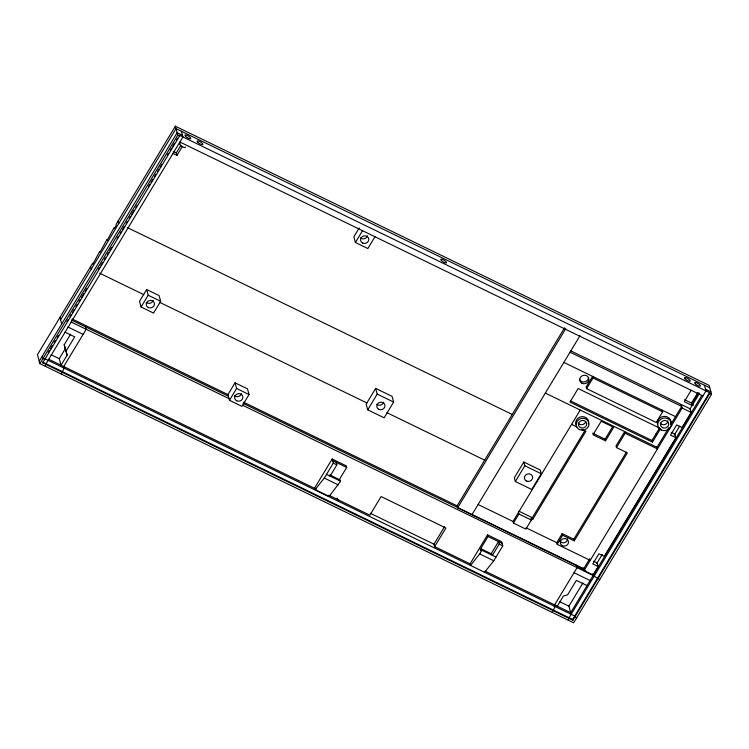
<?xml version="1.0" encoding="UTF-8"?>
<svg xmlns="http://www.w3.org/2000/svg" width="749" height="749" viewBox="0 0 749 749"><rect width="100%" height="100%" fill="white"/><g stroke="black" fill="none" stroke-linecap="round" stroke-linejoin="round"><path stroke-width="1.12" d="M175.35 126.197L116.104 224.363L116.329 225.177L114.279 228.567L114.063 227.752L107.135 240.41L106.91 239.596L100.02 252.188L99.795 251.374L92.829 264.107L92.604 263.292L37.45 354.689L39.903 363.649L573.65 622.803L711.55 394.311L709.097 385.351L175.35 126.197L177.803 135.157L39.903 363.649M60.594 319.898L176.015 128.641L709.771 387.795M39.229 361.205L177.129 132.713L182.484 135.316M48.161 352.61L49.368 350.607M50.576 348.603L52.393 345.598M54.2 342.593L55.407 340.589M57.224 337.584L58.431 335.58M66.904 321.555L68.112 319.551M69.919 316.546L71.136 314.543M72.344 312.539L74.151 309.534M75.967 306.528L77.175 304.525M78.991 301.519L80.199 299.516M81.407 297.512L83.832 293.505M85.04 291.501L86.856 288.496M98.344 269.462L99.551 267.459M100.759 265.455L102.576 262.45M104.392 259.444L105.6 257.441M107.407 254.435L108.624 252.432M109.831 250.428L111.638 247.423M117.087 238.397L118.295 236.394M120.112 233.388L121.319 231.385M122.527 229.381L124.343 226.376M126.15 223.371L127.367 221.367M129.174 218.362L130.382 216.358M131.599 214.354L134.015 210.347M135.831 207.342L137.039 205.338M148.527 186.304L149.734 184.301M150.942 182.297L152.759 179.292M154.575 176.287L155.783 174.283M157.599 171.278L158.807 169.274M160.014 167.27L161.831 164.265M167.27 155.249L168.478 153.245M170.295 150.24L171.502 148.236M172.71 146.233L174.526 143.228M176.343 140.222L177.55 138.219M42.712 362.825L179.582 136.028L179.357 135.213L709.546 392.635L709.762 393.45L572.891 620.247L42.712 362.825L42.487 362.01L572.667 619.432L572.891 620.247M45.258 366.252L46.054 363.742L182.934 136.945L181.37 131.244M173.113 153.489L176.97 155.361L176.296 152.918L180.893 145.306M176.97 155.361L182.138 146.795M64.199 344.793L65.341 348.631L59.255 358.705L61.044 365.231L67.129 355.148L64.199 344.793L70.593 334.185M65.978 351.309L74.703 336.844L64.966 332.116M63.019 367.684L86.191 329.288L85.526 326.845M61.324 374.051L64.161 368.162L63.721 366.533M146.635 289.545L139.52 301.323L141.084 307.024L153.545 313.073L160.651 301.295L159.097 295.593L146.635 289.545L148.19 295.246L141.084 307.024M227.921 394.573L235.027 382.795L247.488 388.843L249.052 394.545L241.946 406.333L229.484 400.275L227.921 394.573L72.166 318.952M229.484 400.275L236.59 388.497L235.027 382.795M359.183 227.949L353.856 236.787L355.41 242.489L367.871 248.537L374.977 236.759M355.41 242.489L362.525 230.711M338.866 480.39L346.665 467.46L346.216 465.831L332.153 459.006L314.674 487.964L315.123 489.593L329.186 496.418L340.58 481.223L340.243 480.015L329.747 474.922M375.652 388.394L366.149 404.132L367.712 409.834L384.134 417.811L393.637 402.073L392.073 396.361L375.652 388.394L377.206 394.096L367.712 409.834M315.123 489.593L324.289 478.068L333.286 463.154L332.153 459.006M330.084 476.13L336.863 464.895L336.17 462.367M470.447 564.006L434.663 546.639L433.999 544.195L444.644 526.556M564.587 327.753L457.105 505.847L457.639 507.803L583.593 568.959L589.763 558.735M457.639 507.803L565.729 328.708M434.663 546.639L445.898 528.017L381.101 496.559L369.866 515.172L328.839 495.248M471.917 514.741L580.007 335.646M523.813 462.03L514.31 477.768L515.34 481.513L531.762 489.49L541.265 473.752L540.235 469.998L523.813 462.03L524.843 465.775L515.34 481.513M484.603 572.292L493.769 560.767L502.766 545.862L501.633 541.705L487.562 534.87L470.091 563.838L470.531 565.467L479.706 553.942L481.916 550.262L481.588 549.064L492.084 554.157L492.411 555.365L499.199 544.13L498.506 541.602L490.707 554.532M487.562 534.87L488.011 536.509L480.212 549.429L480.568 550.758L481.588 549.064M586.589 388.656L593.03 377.992L592.581 376.363L586.149 387.027L586.589 388.656L656.208 422.455L662.65 411.791L662.2 410.162M580.25 410.049L513.009 521.463L513.449 523.092L525.873 529.122L531.35 520.04L530.901 518.411L532.764 519.319L585.887 431.312L581.907 429.374M513.449 523.092L518.935 514.011L518.486 512.382M532.764 519.319L532.324 517.69L584.838 430.675M605.52 440.843L613.693 427.305L601.194 421.238L593.021 434.776L605.52 440.843L605.07 439.214L612.663 426.64M562.209 533.616L562.649 535.245L574.258 540.872L573.809 539.243L562.209 533.616L556.722 542.688L557.172 544.317L590.212 560.364M557.172 544.317L562.649 535.245M616.483 447.574L625.125 433.25L624.685 431.621L616.034 445.945L616.483 447.574L627.372 452.864L574.258 540.872M573.809 539.243L626.323 452.237M652.445 442.116L660.609 428.578L578.144 388.534L569.97 402.073L652.445 442.116L651.995 440.487L659.588 427.913M553.923 606.035L577.095 567.648L576.43 565.205M552.228 612.401L555.075 606.512L554.625 604.883M557.303 606.184L563.426 596.035L567.639 594.8L576.327 580.4L587.038 585.596M691.196 390.266L684.296 401.689L692.01 405.434M668.923 427.567L657.013 447.312L545.338 393.094M670.72 424.599L681.702 406.407L570.026 352.189M593.573 561.207L597.14 562.939L598.123 566.525L593.03 574.96L584.042 570.588L682.142 408.036L681.159 404.451M571.141 614.311L568.912 606.166L582.919 582.947M693.602 405.153L691.823 404.282L691.486 403.065L697.806 392.588M691.823 404.282L698.714 392.86M596.831 563.445L602.271 554.429M674.194 435.263L679.633 426.256M689.904 409.226L699.575 393.206M671.319 432.379L674.886 434.111L675.87 437.697L604.246 556.367L598.891 553.764L592.768 563.922L598.123 566.525M570.532 350.738L690.157 408.814L691.14 412.399L682.002 427.539L676.647 424.945L670.514 435.094L675.87 437.697M701.897 395.275L570.691 612.682L485.174 571.159M568.294 620.2L569.1 617.691L705.97 390.903L704.416 385.192M572.667 619.432L709.546 392.635M705.53 389.265L710.885 391.867M177.803 135.157L179.582 136.028M709.762 393.45L711.55 394.311M179.872 142.02L702.908 395.978M173.356 151.495L176.296 152.918M684.614 399.723L691.486 403.065M682.142 408.036L691.14 412.399M563.847 362.413L675.523 416.631M593.03 377.992L662.65 411.791M570.569 400.949L651.995 440.487M625.125 433.25L657.453 448.941L656.864 446.769M592.581 433.147L605.07 439.214M571.599 424.374L576.833 426.911M127.236 227.509L512.344 414.497M377.206 394.096L393.637 402.073M524.843 465.775L541.265 473.752M148.19 295.246L160.651 301.295M99.654 273.207L143.845 294.666M159.631 302.324L366.916 402.971M386.915 412.68L484.772 460.195M519.057 511.249L532.324 517.69M518.935 514.011L531.35 520.04M478.096 504.508L513.58 521.744M526.098 527.82L557.415 543.025M236.59 388.497L249.052 394.545M243.706 402.241L458.397 506.474M71.464 320.02L228.482 396.258M243.097 403.355L584.08 568.912M576.767 566.422L585.802 570.813M71.127 321.976L229.157 398.702M242.816 405.34L593.161 575.447L592.721 573.818M599.743 579.576L594.163 576.159L593.714 574.53M67.822 326.938L83.13 334.372M574.034 572.723L590.352 580.644M332.603 460.635L346.665 467.46M488.011 536.509L502.073 543.334M333.286 463.154L336.863 464.895M499.199 544.13L502.766 545.862M326.508 474.389L340.58 481.223M481.916 550.262L495.988 557.097M324.289 478.068L338.361 484.893M479.706 553.942L493.769 560.767M51.016 354.708L59.255 358.705M559.643 601.662L568.912 606.166M370.24 513.234L433.999 544.195M48.657 359.211L316.209 489.125M576.721 617.728L574.932 616.858L574.708 616.043L44.528 358.621L44.753 359.436L42.965 358.574L42.3 356.131M337.022 498.16L338.089 499.742M656.077 433.718L656.527 435.347M583.302 567.901L584.042 570.588M118.145 220.974L118.81 223.427M90.563 266.672L91.238 269.116M59.92 317.454L61.708 323.971M65.341 348.631L67.129 355.148M185.406 147.057A3.314 0.974 31.1 0 1 181.792 146.345A3.314 0.974 31.1 0 1 180.284 143.761M383.657 402.269A4.138 3.773 -15.3 0 1 376.775 404.291M667.855 420.835A4.138 3.773 -15.3 0 1 660.187 423.091M588.461 377.646A4.644 4.241 -15.3 0 1 579.398 379.163M657.538 424.655A6.91 6.301 -15.3 0 1 664.129 416.36A6.91 6.301 -15.3 0 1 670.795 424.037M585.671 421.771A4.138 3.773 -15.3 0 1 578.144 423.035M567.62 538.887A4.138 3.773 -15.3 0 1 559.952 541.143M575.897 424.44A6.507 5.945 -15.3 0 1 582.113 416.631A6.507 5.945 -15.3 0 1 588.396 423.859M241.478 393.665A4.138 3.773 -15.3 0 1 234.596 395.687M153.077 300.405A4.138 3.773 -15.3 0 1 146.205 302.427M367.403 235.869A4.138 3.773 -15.3 0 1 360.531 237.892M526.491 481.017A4.138 3.773 -15.3 0 0 532.642 477.441A4.138 3.773 -15.3 0 0 526.463 474.445A4.138 3.773 -15.3 0 0 526.491 481.017M685.045 378.835A3.314 0.974 31.1 0 0 689.988 381.232A3.314 0.974 31.1 0 0 686.983 378.076A3.314 0.974 31.1 0 0 685.045 378.835M441.376 260.521A3.314 0.974 31.1 0 0 446.32 262.927A3.314 0.974 31.1 0 0 443.314 259.763A3.314 0.974 31.1 0 0 441.376 260.521M197.708 142.207A3.314 0.974 31.1 0 0 202.651 144.613A3.314 0.974 31.1 0 0 199.646 141.458A3.314 0.974 31.1 0 0 197.708 142.207M185.565 136.318A3.314 0.974 31.1 0 0 190.518 138.724A3.314 0.974 31.1 0 0 187.512 135.56A3.314 0.974 31.1 0 0 185.565 136.318M695.287 383.778A3.314 0.974 31.1 0 0 700.24 386.175A3.314 0.974 31.1 0 0 697.235 383.02A3.314 0.974 31.1 0 0 695.287 383.778M378.854 409.338A4.138 3.773 -15.3 0 0 385.014 405.761A4.138 3.773 -15.3 0 0 378.835 402.765A4.138 3.773 -15.3 0 0 378.854 409.338M662.593 427.67A4.138 3.773 -15.3 0 0 668.745 424.093A4.138 3.773 -15.3 0 0 662.565 421.088A4.138 3.773 -15.3 0 0 662.593 427.67M582.001 383.282A4.644 4.241 -15.3 0 0 588.911 379.275A4.644 4.241 -15.3 0 0 581.973 375.904A4.644 4.241 -15.3 0 0 582.001 383.282M661.198 429.982A6.91 6.301 -15.3 0 0 671.469 424.009A6.91 6.301 -15.3 0 0 661.152 419A6.91 6.301 -15.3 0 0 661.198 429.982M580.541 427.623A4.138 3.773 -15.3 0 0 586.701 424.046A4.138 3.773 -15.3 0 0 580.512 421.041A4.138 3.773 -15.3 0 0 580.541 427.623M579.37 429.561A6.507 5.945 -15.3 0 0 589.06 423.934A6.507 5.945 -15.3 0 0 579.323 419.206A6.507 5.945 -15.3 0 0 579.37 429.561M562.359 545.721A4.138 3.773 -15.3 0 0 568.51 542.145A4.138 3.773 -15.3 0 0 562.33 539.14A4.138 3.773 -15.3 0 0 562.359 545.721M236.703 400.809A4.138 3.773 -15.3 0 0 242.863 397.232A4.138 3.773 -15.3 0 0 236.675 394.236A4.138 3.773 -15.3 0 0 236.703 400.809M148.302 307.558A4.138 3.773 -15.3 0 0 154.463 303.982A4.138 3.773 -15.3 0 0 148.274 300.976A4.138 3.773 -15.3 0 0 148.302 307.558M362.628 243.022A4.138 3.773 -15.3 0 0 368.789 239.446A4.138 3.773 -15.3 0 0 362.6 236.441A4.138 3.773 -15.3 0 0 362.628 243.022"/></g></svg>
